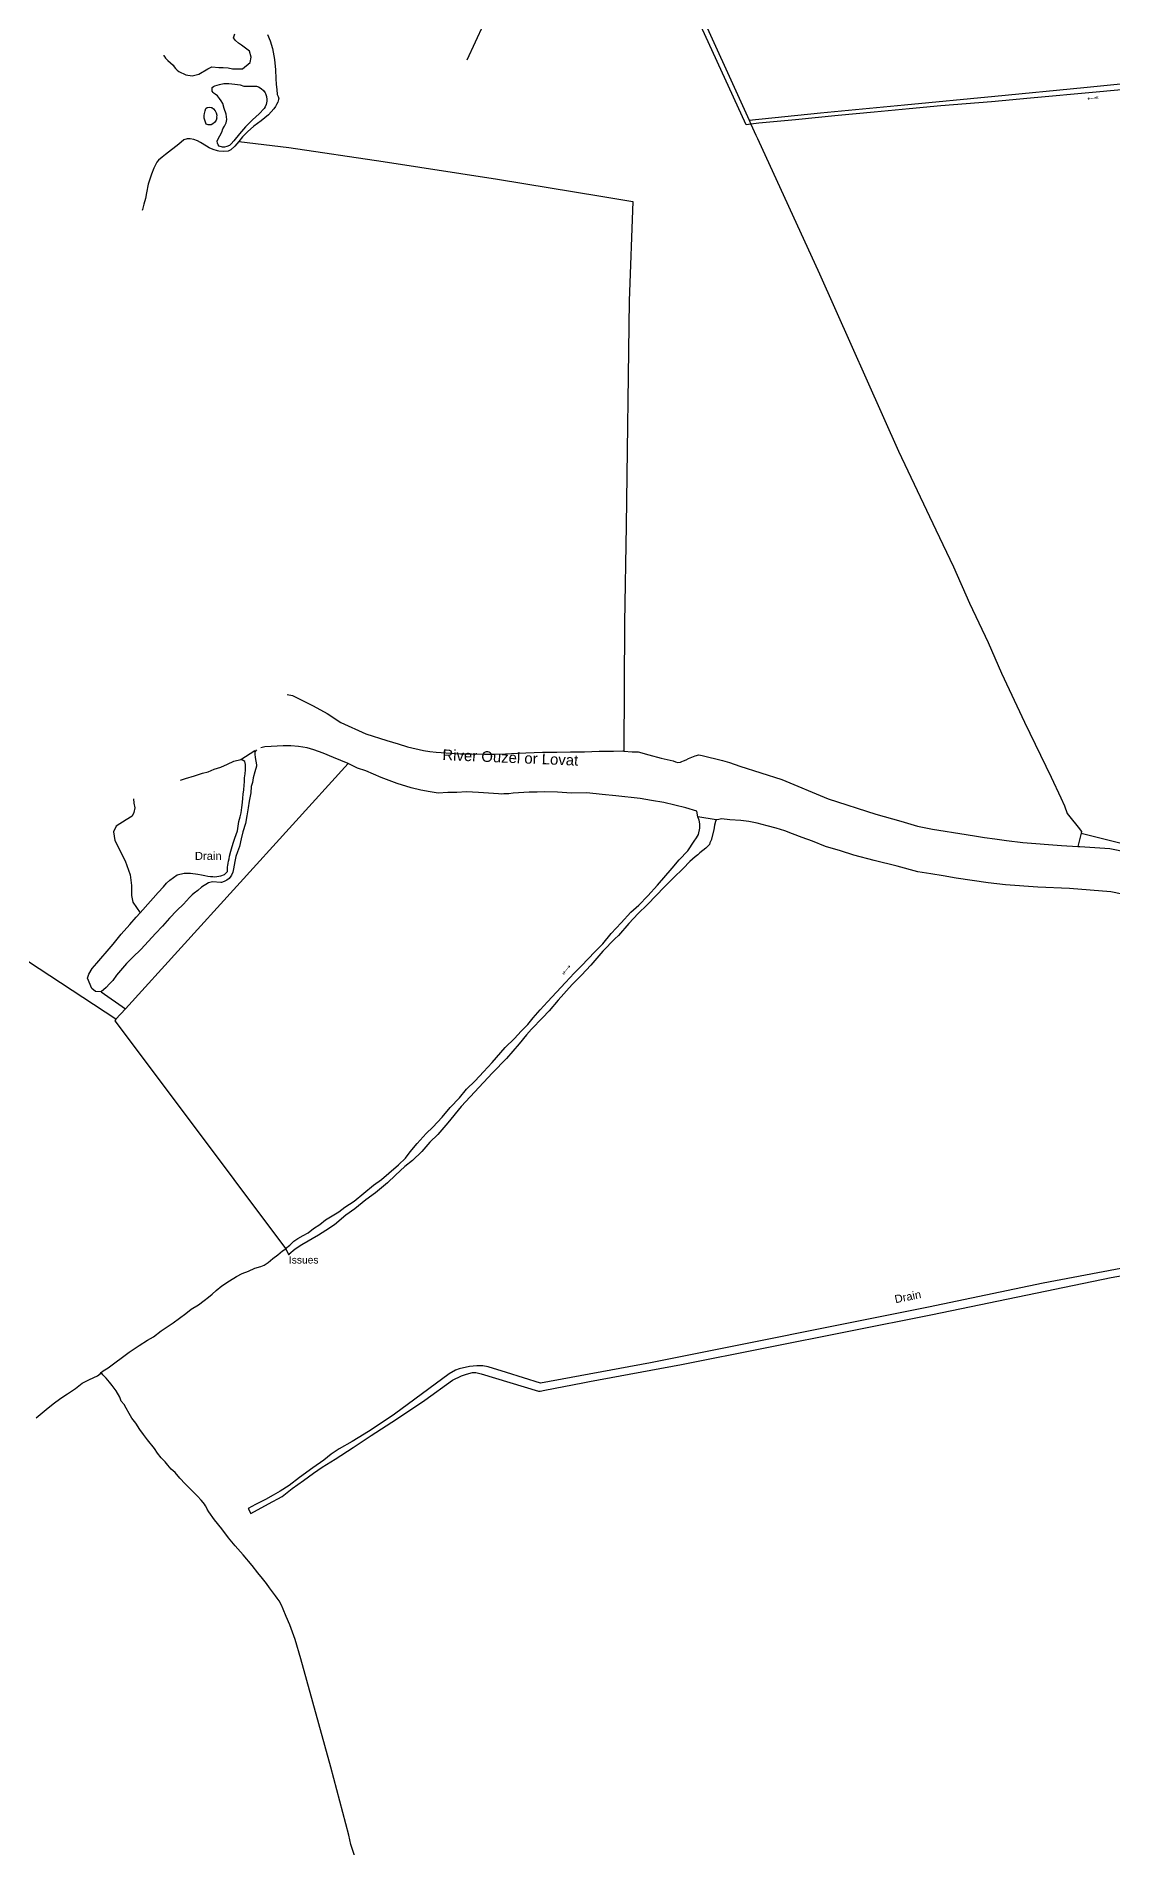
# Model space of a CAD drawing. Header units: millimetres. Extents: x 111502 to 977541, y 8702 to 1044108.
# Drawn here: x 488363 to 488767, y 241929 to 242608 of the extents above; entities that cross this region are included whole.
import ezdxf

# ---------------------------------------------------------------- set-up
doc = ezdxf.new("R2010")
doc.units = ezdxf.units.MM
doc.header["$LTSCALE"] = 0.25
doc.linetypes.add('DASHED2', pattern=[9.525, 6.35, -3.175])
doc.layers.add('E HVSS As Laid HV', color=10, linetype='Continuous')
doc.layers.add('X HVSS Site Background', color=8, linetype='Continuous')
doc.styles.add('OS Master Map$1$Standard', font='txt')

# ---------------------------------------------------------------- blocks, each defined once
blk = doc.blocks.new('OS Master Map$1$OSS17')
at = {"color": 8, "true_color": 0x707070, "const_width": 0.375, "flags": 128}
blk.add_lwpolyline([(0.188, 0), (0.181, 0.049), (0.162, 0.094), (0.133, 0.133), (0.094, 0.162), (0.049, 0.181), (0, 0.188), (-0.049, 0.181), (-0.094, 0.162), (-0.133, 0.133), (-0.162, 0.094), (-0.181, 0.049), (-0.188, 0), (-0.181, -0.049), (-0.162, -0.094), (-0.133, -0.133), (-0.094, -0.162), (-0.049, -0.181), (0, -0.188), (0.049, -0.181), (0.094, -0.162), (0.133, -0.133), (0.162, -0.094), (0.181, -0.049), (0.188, 0), (0.181, 0.049)], dxfattribs=at)
blk = doc.blocks.new('OS Master Map$1$OSS6')
at = {"color": 8, "true_color": 0x707070, "const_width": 0.174, "flags": 128}
for points in [[(0.5, 0.5), (0, 0), (0.5, -0.5)], [(0, 0), (3.438, 0)], [(3.35, 0.5), (2.85, 0), (3.35, -0.5)], [(3.938, 0.5), (3.438, 0), (3.938, -0.5)]]:
    blk.add_lwpolyline(points, dxfattribs=at)
blk = doc.blocks.new('OS MAP 060722')
at = {"layer": 'X HVSS Site Background', "flags": 128}
for points in [[(-360.42, 3482.43), (-359.42, 3480.03), (-359.42, 3480.03), (-358.52, 3477.23), (-358.52, 3477.23), (-357.82, 3473.03), (-357.82, 3473.03), (-357.42, 3469.23), (-357.42, 3469.23), (-357.32, 3465.93), (-357.32, 3465.93), (-357.22, 3463.73), (-357.22, 3463.73), (-356.92, 3461.83), (-356.92, 3461.83), (-356.82, 3459.93), (-356.82, 3459.93), (-356.42, 3459.23), (-356.42, 3459.23), (-356.22, 3458.33), (-356.22, 3458.33), (-356.32, 3458.03), (-356.32, 3458.03), (-356.52, 3457.13), (-356.52, 3457.13), (-357.02, 3456.23), (-357.02, 3456.23), (-357.42, 3455.43), (-357.42, 3455.43), (-358.02, 3454.63), (-358.02, 3454.63), (-360.02, 3452.33), (-360.02, 3452.33), (-362.82, 3450.13), (-362.82, 3450.13), (-365.52, 3448.13), (-365.52, 3448.13), (-367.92, 3445.93), (-367.92, 3445.93), (-369.82, 3444.13), (-369.82, 3444.13), (-371.22, 3442.33)], [(-242.48, 3566.15), (-258.06, 3531.43), (-258.06, 3531.43), (-276.39, 3493.01), (-276.39, 3493.01), (-285.76, 3472.77)], [(-179.25, 3448.8), (-181.12, 3448.53), (-181.12, 3448.53), (-196.62, 3482.73), (-196.62, 3482.73), (-214.02, 3520.43), (-214.02, 3520.43), (-231.42, 3558.23), (-231.42, 3558.23), (-233.03, 3559.47)], [(-215.34, 3528.18), (-185.52, 3462.73), (-185.52, 3462.73), (-179.93, 3450.31)], [(-399.42, 3474.6), (-399.32, 3474.53), (-399.32, 3474.53), (-398.62, 3473.53), (-398.62, 3473.53), (-397.82, 3472.73), (-397.82, 3472.73), (-395.82, 3470.93), (-395.82, 3470.93), (-395.42, 3470.33), (-395.42, 3470.33), (-394.92, 3469.73), (-394.92, 3469.73), (-394.32, 3469.03), (-394.32, 3469.03), (-393.62, 3468.53), (-393.62, 3468.53), (-391.02, 3467.33), (-391.02, 3467.33), (-388.72, 3466.93), (-388.72, 3466.93), (-386.12, 3467.63), (-386.12, 3467.63), (-382.82, 3469.63), (-382.82, 3469.63), (-381.32, 3470.33), (-381.32, 3470.33), (-378.72, 3470.13), (-378.72, 3470.13), (-377.02, 3470.03), (-377.02, 3470.03), (-375.22, 3469.93), (-375.22, 3469.93), (-373.52, 3469.63), (-373.52, 3469.63), (-371.62, 3469.53), (-371.62, 3469.53), (-370.52, 3469.53), (-370.52, 3469.53), (-369.82, 3469.63), (-369.82, 3469.63), (-366.92, 3471.93), (-366.92, 3471.93), (-366.52, 3473.93), (-366.52, 3473.93), (-367.12, 3476.13), (-367.12, 3476.13), (-368.22, 3476.93), (-368.22, 3476.93), (-369.22, 3477.63), (-369.22, 3477.63), (-370.22, 3478.43), (-370.22, 3478.43), (-371.32, 3479.23), (-371.32, 3479.23), (-372.42, 3480.23), (-372.42, 3480.23), (-373.12, 3481.13), (-373.12, 3481.13), (-372.62, 3482.63)], [(-376.52, 3440.23), (-377.32, 3440.23), (-377.32, 3440.23), (-378.52, 3440.63), (-378.52, 3440.63), (-378.92, 3441.03), (-378.92, 3441.03), (-379.22, 3441.73), (-379.22, 3441.73), (-379.32, 3442.43), (-379.32, 3442.43), (-379.32, 3442.63), (-379.32, 3442.63), (-378.32, 3444.43), (-378.32, 3444.43), (-377.52, 3445.83), (-377.52, 3445.83), (-377.12, 3447.13), (-377.12, 3447.13), (-376.52, 3448.03), (-376.52, 3448.03), (-375.92, 3449.33), (-375.92, 3449.33), (-375.72, 3450.53), (-375.72, 3450.53), (-375.92, 3452.53), (-375.92, 3452.53), (-376.62, 3454.73), (-376.62, 3454.73), (-377.22, 3456.53), (-377.22, 3456.53), (-377.82, 3457.63), (-377.82, 3457.63), (-378.37, 3458.43), (-378.37, 3458.43), (-379.12, 3459.43), (-379.12, 3459.43), (-380.02, 3460.03), (-380.02, 3460.03), (-380.42, 3460.33), (-380.42, 3460.33), (-380.82, 3460.73), (-380.82, 3460.73), (-381.12, 3461.23), (-381.12, 3461.23), (-381.22, 3461.83), (-381.22, 3461.83), (-381.12, 3462.53), (-381.12, 3462.53), (-380.72, 3462.93), (-380.72, 3462.93), (-380.22, 3463.23), (-380.22, 3463.23), (-378.42, 3463.73), (-378.42, 3463.73), (-376.82, 3464.03), (-376.82, 3464.03), (-374.92, 3464.03), (-374.92, 3464.03), (-372.72, 3463.83), (-372.72, 3463.83), (-370.62, 3463.53), (-370.62, 3463.53), (-369.32, 3463.13), (-369.32, 3463.13), (-368.02, 3463.03), (-368.02, 3463.03), (-367.02, 3463.13), (-367.02, 3463.13), (-364.52, 3463.13), (-364.52, 3463.13), (-363.82, 3462.83), (-363.82, 3462.83), (-362.82, 3462.23), (-362.82, 3462.23), (-361.92, 3461.43), (-361.92, 3461.43), (-361.32, 3460.53), (-361.32, 3460.53), (-361.22, 3460.33), (-361.22, 3460.33), (-360.82, 3459.23), (-360.82, 3459.23), (-360.72, 3458.03), (-360.72, 3458.03), (-360.72, 3457.43), (-360.72, 3457.43), (-360.92, 3456.23), (-360.92, 3456.23), (-361.32, 3455.33), (-361.32, 3455.33), (-361.72, 3454.73), (-361.72, 3454.73), (-363.52, 3452.73), (-363.52, 3452.73), (-366.02, 3450.43), (-366.02, 3450.43), (-368.62, 3447.83), (-368.62, 3447.83), (-370.92, 3445.23), (-370.92, 3445.23), (-373.02, 3442.63), (-373.02, 3442.63), (-374.02, 3441.43), (-374.02, 3441.43), (-374.72, 3440.83), (-374.72, 3440.83), (-375.62, 3440.43), (-375.62, 3440.43), (-376.52, 3440.23)], [(-179.93, 3450.31), (-153.22, 3453.03), (-153.22, 3453.03), (-121.72, 3456.13), (-121.72, 3456.13), (-87.92, 3459.33), (-87.92, 3459.33), (-54.52, 3462.53), (-54.52, 3462.53), (-29.49, 3465.02), (-29.49, 3465.02), (-20.28, 3465.74)], [(-20.28, 3465.74), (-20.19, 3463.62), (-20.19, 3463.62), (-49.92, 3460.83), (-49.92, 3460.83), (-74.52, 3458.63), (-74.52, 3458.63), (-89.12, 3457.23), (-89.12, 3457.23), (-108.12, 3455.73), (-108.12, 3455.73), (-120.02, 3454.53), (-120.02, 3454.53), (-133.12, 3453.33), (-133.12, 3453.33), (-146.62, 3452.03), (-146.62, 3452.03), (-162.62, 3450.43), (-162.62, 3450.43), (-176.32, 3449.23), (-176.32, 3449.23), (-179.25, 3448.8)], [(-383.52, 3454.73), (-383.02, 3455.03), (-383.02, 3455.03), (-382.22, 3455.23), (-382.22, 3455.23), (-381.52, 3455.03), (-381.52, 3455.03), (-381.32, 3455.03), (-381.32, 3455.03), (-380.62, 3454.53), (-380.62, 3454.53), (-380.02, 3453.83), (-380.02, 3453.83), (-379.72, 3453.13), (-379.72, 3453.13), (-379.42, 3452.23), (-379.42, 3452.23), (-379.52, 3451.43), (-379.52, 3451.43), (-379.47, 3451.23), (-379.47, 3451.23), (-379.72, 3450.33), (-379.72, 3450.33), (-380.22, 3449.53), (-380.22, 3449.53), (-380.32, 3449.43), (-380.32, 3449.43), (-380.92, 3448.93), (-380.92, 3448.93), (-381.52, 3448.63), (-381.52, 3448.63), (-382.12, 3448.53), (-382.12, 3448.53), (-382.72, 3448.53), (-382.72, 3448.53), (-383.42, 3448.83), (-383.42, 3448.83), (-383.82, 3449.93), (-383.82, 3449.93), (-384.12, 3451.03), (-384.12, 3451.03), (-384.12, 3452.03), (-384.12, 3452.03), (-384.02, 3452.83), (-384.02, 3452.83), (-383.82, 3453.83), (-383.82, 3453.83), (-383.52, 3454.73)], [(-179.93, 3450.31), (-179.25, 3448.8)], [(-371.22, 3442.33), (-372.72, 3440.53), (-372.72, 3440.53), (-374.22, 3439.23), (-374.22, 3439.23), (-375.22, 3438.73), (-375.22, 3438.73), (-377.02, 3438.63), (-377.02, 3438.63), (-378.72, 3438.73), (-378.72, 3438.73), (-379.22, 3438.83), (-379.22, 3438.83), (-380.82, 3439.33), (-380.82, 3439.33), (-382.32, 3439.93), (-382.32, 3439.93), (-383.32, 3440.53), (-383.32, 3440.53), (-385.51, 3441.92), (-385.51, 3441.92), (-386.64, 3442.6), (-386.64, 3442.6), (-388, 3443.05), (-388, 3443.05), (-389.35, 3443.28), (-389.35, 3443.28), (-390.48, 3443.28), (-390.48, 3443.28), (-391.73, 3442.94), (-391.73, 3442.94), (-393.65, 3441.36), (-393.65, 3441.36), (-398.62, 3437.43), (-398.62, 3437.43), (-399.92, 3436.43), (-399.92, 3436.43), (-401.22, 3435.33), (-401.22, 3435.33), (-401.92, 3434.53), (-401.92, 3434.53), (-403.02, 3432.33), (-403.02, 3432.33), (-403.92, 3430.13), (-403.92, 3430.13), (-405.12, 3426.33), (-405.12, 3426.33), (-405.72, 3423.13), (-405.72, 3423.13), (-406.12, 3420.93), (-406.12, 3420.93), (-406.82, 3418.83), (-406.82, 3418.83), (-407.32, 3416.83), (-407.32, 3416.83), (-407.46, 3416.41)], [(-179.25, 3448.8), (-177.42, 3444.73), (-177.42, 3444.73), (-176.83, 3443.45), (-176.83, 3443.45), (-153.62, 3392.73), (-153.62, 3392.73), (-123.92, 3326.23), (-123.92, 3326.23), (-117.02, 3311.53), (-117.02, 3311.53), (-110.02, 3296.83), (-110.02, 3296.83), (-103.32, 3282.93), (-103.32, 3282.93), (-97.32, 3269.33), (-97.32, 3269.33), (-90.42, 3254.53), (-90.42, 3254.53), (-85.42, 3243.03), (-85.42, 3243.03), (-76.72, 3224.73), (-76.72, 3224.73), (-66.82, 3204.03), (-66.82, 3204.03), (-63.18, 3196.29), (-63.18, 3196.29), (-61.82, 3193.33), (-61.82, 3193.33), (-60.8, 3190.48), (-60.8, 3190.48), (-59.78, 3189.19), (-59.78, 3189.19), (-56.68, 3185.39), (-56.68, 3185.39), (-55.38, 3183.69), (-55.38, 3183.69), (-55.52, 3183.12)], [(-371.22, 3442.33), (-352.38, 3440.14), (-352.38, 3440.14), (-317.07, 3434.86), (-317.07, 3434.86), (-274.19, 3428.26), (-274.19, 3428.26), (-235.51, 3421.84), (-235.51, 3421.84), (-223.54, 3419.85), (-223.54, 3419.85), (-224.86, 3382.57), (-224.86, 3382.57), (-226.02, 3298.44), (-226.02, 3298.44), (-226.68, 3261.98), (-226.68, 3261.98), (-226.9, 3213.89)], [(-353.04, 3235.03), (-351.02, 3234.73), (-351.02, 3234.73), (-343.31, 3230.84), (-343.31, 3230.84), (-338.11, 3227.89), (-338.11, 3227.89), (-332.91, 3224.6), (-332.91, 3224.6), (-323.64, 3220.3), (-323.64, 3220.3), (-315.67, 3217.82), (-315.67, 3217.82), (-311.47, 3216.55), (-311.47, 3216.55), (-307.98, 3215.51), (-307.98, 3215.51), (-302, 3214.06), (-302, 3214.06), (-299.61, 3213.76), (-299.61, 3213.76), (-297.22, 3213.48), (-297.22, 3213.48), (-288.17, 3212.88), (-288.17, 3212.88), (-286.18, 3212.84), (-286.18, 3212.84), (-283.98, 3212.79), (-283.98, 3212.79), (-279.14, 3212.69), (-279.14, 3212.69), (-275.21, 3212.72), (-275.21, 3212.72), (-271.21, 3212.88), (-271.21, 3212.88), (-266.79, 3213.05), (-266.79, 3213.05), (-257.42, 3213.43), (-257.42, 3213.43), (-252.02, 3213.43), (-252.02, 3213.43), (-246.92, 3213.63), (-246.92, 3213.63), (-241.62, 3213.63), (-241.62, 3213.63), (-236.12, 3213.83), (-236.12, 3213.83), (-230.82, 3213.83), (-230.82, 3213.83), (-227.32, 3213.93), (-227.32, 3213.93), (-226.9, 3213.89)], [(-364.6, 3214.37), (-365.12, 3213.63), (-365.12, 3213.63), (-365.22, 3212.73), (-365.22, 3212.73), (-365.02, 3211.43), (-365.02, 3211.43), (-364.82, 3210.03), (-364.82, 3210.03), (-364.52, 3208.73), (-364.52, 3208.73), (-364.52, 3208.23), (-364.52, 3208.23), (-365.22, 3206.13), (-365.22, 3206.13), (-365.82, 3203.83), (-365.82, 3203.83), (-366.02, 3202.03), (-366.02, 3202.03), (-366.52, 3200.53), (-366.52, 3200.53), (-366.72, 3198.23), (-366.72, 3198.23), (-367.32, 3195.13), (-367.32, 3195.13), (-367.62, 3192.63), (-367.62, 3192.63), (-368.12, 3189.63), (-368.12, 3189.63), (-368.72, 3186.73), (-368.72, 3186.73), (-369.62, 3183.63), (-369.62, 3183.63), (-370.32, 3180.93), (-370.32, 3180.93), (-370.92, 3178.13), (-370.92, 3178.13), (-371.72, 3176.13), (-371.72, 3176.13), (-372.32, 3174.33), (-372.32, 3174.33), (-372.72, 3172.53), (-372.72, 3172.53), (-373.12, 3169.73), (-373.12, 3169.73), (-373.42, 3168.53), (-373.42, 3168.53), (-373.92, 3167.33), (-373.92, 3167.33), (-374.12, 3167.03), (-374.12, 3167.03), (-374.82, 3166.13), (-374.82, 3166.13), (-375.72, 3165.43), (-375.72, 3165.43), (-376.72, 3164.93), (-376.72, 3164.93), (-377.72, 3164.63), (-377.72, 3164.63), (-377.92, 3164.63), (-377.92, 3164.63), (-381.02, 3164.83), (-381.02, 3164.83), (-382.52, 3164.53), (-382.52, 3164.53), (-385.12, 3162.83), (-385.12, 3162.83), (-386.52, 3161.63), (-386.52, 3161.63), (-387.92, 3160.63), (-387.92, 3160.63), (-388.72, 3159.93), (-388.72, 3159.93), (-389.62, 3159.03), (-389.62, 3159.03), (-391.92, 3156.53), (-391.92, 3156.53), (-394.42, 3154.13), (-394.42, 3154.13), (-397.12, 3151.23), (-397.12, 3151.23), (-399.72, 3148.23), (-399.72, 3148.23), (-402.42, 3145.43), (-402.42, 3145.43), (-405.02, 3142.63), (-405.02, 3142.63), (-407.92, 3139.53), (-407.92, 3139.53), (-410.92, 3136.63), (-410.92, 3136.63), (-413.32, 3134.23), (-413.32, 3134.23), (-415.52, 3131.63), (-415.52, 3131.63), (-417.02, 3129.83), (-417.02, 3129.83), (-418.42, 3127.93), (-418.42, 3127.93), (-419.62, 3126.63), (-419.62, 3126.63), (-420.92, 3125.23), (-420.92, 3125.23), (-422.82, 3123.63)], [(-370.46, 3210.75), (-365.21, 3214.12)], [(-330.22, 3209.23), (-335.72, 3211.43), (-335.72, 3211.43), (-339.52, 3213.03), (-339.52, 3213.03), (-343.02, 3214.33), (-343.02, 3214.33), (-345.52, 3215.13), (-345.52, 3215.13), (-348.82, 3215.63), (-348.82, 3215.63), (-351.72, 3215.83), (-351.72, 3215.83), (-354.52, 3215.83), (-354.52, 3215.83), (-356.82, 3215.73), (-356.82, 3215.73), (-359.02, 3215.53), (-359.02, 3215.53), (-361.42, 3215.43), (-361.42, 3215.43), (-362.96, 3215.02)], [(-226.9, 3213.89), (-223.72, 3213.63), (-223.72, 3213.63), (-221.52, 3213.53), (-221.52, 3213.53), (-217.52, 3212.43), (-217.52, 3212.43), (-212.92, 3211.23), (-212.92, 3211.23), (-208.42, 3210.23), (-208.42, 3210.23), (-207.52, 3209.83), (-207.52, 3209.83), (-206.72, 3209.63), (-206.72, 3209.63), (-205.72, 3209.73), (-205.72, 3209.73), (-205.12, 3209.93), (-205.12, 3209.93), (-204.52, 3210.23), (-204.52, 3210.23), (-203.52, 3210.53), (-203.52, 3210.53), (-202.62, 3211.03), (-202.62, 3211.03), (-200.12, 3212.03), (-200.12, 3212.03), (-198.82, 3212.43), (-198.82, 3212.43), (-197.52, 3212.23), (-197.52, 3212.23), (-189.92, 3210.33), (-189.92, 3210.33), (-187.32, 3209.53), (-187.32, 3209.53), (-183.42, 3208.23), (-183.42, 3208.23), (-167.72, 3203.23), (-167.72, 3203.23), (-150.32, 3195.97), (-150.32, 3195.97), (-132.5, 3190.2), (-132.5, 3190.2), (-123.1, 3187.56), (-123.1, 3187.56), (-116.83, 3185.75), (-116.83, 3185.75), (-111.22, 3184.59), (-111.22, 3184.59), (-98.62, 3182.63), (-98.62, 3182.63), (-94.72, 3182.03), (-94.72, 3182.03), (-91.72, 3181.43), (-91.72, 3181.43), (-87.82, 3180.93), (-87.82, 3180.93), (-83.52, 3180.33), (-83.52, 3180.33), (-77.42, 3179.63), (-77.42, 3179.63), (-62.85, 3178.48), (-62.85, 3178.48), (-56.71, 3178.14)], [(-330.22, 3209.23), (-413.69, 3117.22)], [(-408.16, 3153.2), (-407.12, 3154.33), (-407.12, 3154.33), (-405.22, 3156.43), (-405.22, 3156.43), (-403.22, 3158.73), (-403.22, 3158.73), (-401.42, 3160.83), (-401.42, 3160.83), (-399.42, 3163.03), (-399.42, 3163.03), (-398.32, 3164.33), (-398.32, 3164.33), (-397.02, 3165.43), (-397.02, 3165.43), (-394.32, 3167.53), (-394.32, 3167.53), (-391.72, 3168.13), (-391.72, 3168.13), (-389.32, 3168.13), (-389.32, 3168.13), (-386.52, 3167.73), (-386.52, 3167.73), (-385.22, 3167.43), (-385.22, 3167.43), (-383.92, 3167.23), (-383.92, 3167.23), (-382.82, 3167.03), (-382.82, 3167.03), (-381.82, 3166.83), (-381.82, 3166.83), (-380.92, 3166.83), (-380.92, 3166.83), (-380.12, 3166.73), (-380.12, 3166.73), (-377.92, 3167.13), (-377.92, 3167.13), (-376.52, 3167.63), (-376.52, 3167.63), (-375.42, 3168.73), (-375.42, 3168.73), (-375.42, 3170.43), (-375.42, 3170.43), (-375.32, 3171.03), (-375.32, 3171.03), (-375.12, 3171.83), (-375.12, 3171.83), (-375.02, 3172.63), (-375.02, 3172.63), (-374.82, 3173.43), (-374.82, 3173.43), (-374.62, 3174.43), (-374.62, 3174.43), (-374.12, 3176.33), (-374.12, 3176.33), (-373.62, 3178.13), (-373.62, 3178.13), (-373.12, 3179.73), (-373.12, 3179.73), (-372.62, 3181.23), (-372.62, 3181.23), (-372.12, 3182.63), (-372.12, 3182.63), (-371.72, 3183.93), (-371.72, 3183.93), (-371.12, 3187.53), (-371.12, 3187.53), (-370.72, 3189.23), (-370.72, 3189.23), (-370.32, 3190.73), (-370.32, 3190.73), (-370.02, 3192.73), (-370.02, 3192.73), (-369.82, 3194.63), (-369.82, 3194.63), (-369.62, 3196.23), (-369.62, 3196.23), (-369.52, 3197.73), (-369.52, 3197.73), (-369.32, 3199.33), (-369.32, 3199.33), (-369.12, 3201.03), (-369.12, 3201.03), (-369.02, 3202.33), (-369.02, 3202.33), (-369.02, 3203.83), (-369.02, 3203.83), (-368.82, 3205.33), (-368.82, 3205.33), (-368.72, 3206.83), (-368.72, 3206.83), (-368.62, 3207.83), (-368.62, 3207.83), (-368.62, 3208.83), (-368.62, 3208.83), (-368.92, 3209.93), (-368.92, 3209.93), (-369.52, 3210.33), (-369.52, 3210.33), (-370.46, 3210.75)], [(-393.09, 3203), (-391.12, 3203.63), (-391.12, 3203.63), (-387.82, 3204.53), (-387.82, 3204.53), (-384.82, 3205.63), (-384.82, 3205.63), (-382.72, 3206.13), (-382.72, 3206.13), (-380.42, 3207.03), (-380.42, 3207.03), (-377.92, 3207.83), (-377.92, 3207.83), (-375.42, 3208.93), (-375.42, 3208.93), (-373.02, 3210.13), (-373.02, 3210.13), (-370.46, 3210.75)], [(-199.12, 3189.23), (-199.52, 3191.33), (-199.52, 3191.33), (-203.62, 3192.53), (-203.62, 3192.53), (-211.92, 3194.53), (-211.92, 3194.53), (-216.52, 3195.33), (-216.52, 3195.33), (-220.82, 3196.03), (-220.82, 3196.03), (-229.92, 3197.13), (-229.92, 3197.13), (-235.02, 3197.53), (-235.02, 3197.53), (-240.82, 3198.23), (-240.82, 3198.23), (-246.52, 3198.13), (-246.52, 3198.13), (-251.82, 3198.43), (-251.82, 3198.43), (-256.62, 3198.53), (-256.62, 3198.53), (-259.42, 3198.43), (-259.42, 3198.43), (-262.32, 3198.43), (-262.32, 3198.43), (-268.42, 3198.03), (-268.42, 3198.03), (-270.02, 3197.83), (-270.02, 3197.83), (-271.82, 3197.83), (-271.82, 3197.83), (-272.82, 3197.73), (-272.82, 3197.73), (-273.82, 3197.83), (-273.82, 3197.83), (-281.42, 3198.33), (-281.42, 3198.33), (-285.92, 3198.53), (-285.92, 3198.53), (-289.52, 3198.33), (-289.52, 3198.33), (-292.82, 3198.33), (-292.82, 3198.33), (-296.52, 3198.03), (-296.52, 3198.03), (-299.52, 3198.63), (-299.52, 3198.63), (-302.92, 3199.23), (-302.92, 3199.23), (-306.62, 3200.13), (-306.62, 3200.13), (-311.82, 3201.73), (-311.82, 3201.73), (-317.82, 3203.93), (-317.82, 3203.93), (-323.62, 3206.43), (-323.62, 3206.43), (-326.71, 3207.52), (-326.71, 3207.52), (-330.22, 3209.23)], [(-410.59, 3196.02), (-410.46, 3194.4), (-410.46, 3194.4), (-410.19, 3192.55), (-410.19, 3192.55), (-410.46, 3190.9), (-410.46, 3190.9), (-411.18, 3189.44), (-411.18, 3189.44), (-413.43, 3188.05), (-413.43, 3188.05), (-417.14, 3185.74), (-417.14, 3185.74), (-418.13, 3183.56), (-418.13, 3183.56), (-417.6, 3180.38), (-417.6, 3180.38), (-413.83, 3172.77), (-413.83, 3172.77), (-411.91, 3167.42), (-411.91, 3167.42), (-411.45, 3163.45), (-411.45, 3163.45), (-411.38, 3159.68), (-411.38, 3159.68), (-410.92, 3157.23), (-410.92, 3157.23), (-408.16, 3153.2)], [(-353.74, 3027.43), (-352.12, 3028.73), (-352.12, 3028.73), (-350.62, 3030.23), (-350.62, 3030.23), (-349.02, 3031.13), (-349.02, 3031.13), (-347.02, 3032.33), (-347.02, 3032.33), (-345.22, 3033.33), (-345.22, 3033.33), (-343.22, 3034.93), (-343.22, 3034.93), (-340.82, 3036.43), (-340.82, 3036.43), (-338.72, 3038.23), (-338.72, 3038.23), (-333.72, 3041.13), (-333.72, 3041.13), (-331.42, 3042.93), (-331.42, 3042.93), (-327.92, 3045.23), (-327.92, 3045.23), (-324.32, 3048.13), (-324.32, 3048.13), (-320.72, 3051.13), (-320.72, 3051.13), (-317.72, 3053.23), (-317.72, 3053.23), (-315.02, 3055.63), (-315.02, 3055.63), (-311.32, 3058.73), (-311.32, 3058.73), (-308.72, 3061.23), (-308.72, 3061.23), (-306.92, 3063.63), (-306.92, 3063.63), (-304.32, 3066.73), (-304.32, 3066.73), (-300.92, 3070.53), (-300.92, 3070.53), (-298.42, 3072.93), (-298.42, 3072.93), (-295.02, 3076.63), (-295.02, 3076.63), (-291.92, 3080.33), (-291.92, 3080.33), (-288.42, 3083.93), (-288.42, 3083.93), (-285.82, 3087.13), (-285.82, 3087.13), (-282.62, 3090.23), (-282.62, 3090.23), (-279.52, 3093.63), (-279.52, 3093.63), (-276.22, 3097.13), (-276.22, 3097.13), (-271.42, 3102.73), (-271.42, 3102.73), (-267.92, 3106.13), (-267.92, 3106.13), (-265.32, 3108.93), (-265.32, 3108.93), (-262.92, 3111.33), (-262.92, 3111.33), (-260.92, 3113.93), (-260.92, 3113.93), (-258.22, 3116.83), (-258.22, 3116.83), (-255.52, 3119.93), (-255.52, 3119.93), (-248.82, 3127.13), (-248.82, 3127.13), (-245.52, 3130.63), (-245.52, 3130.63), (-242.82, 3133.33), (-242.82, 3133.33), (-240.22, 3136.03), (-240.22, 3136.03), (-237.82, 3138.63), (-237.82, 3138.63), (-234.72, 3141.63), (-234.72, 3141.63), (-231.62, 3145.43), (-231.62, 3145.43), (-227.92, 3149.53), (-227.92, 3149.53), (-224.22, 3153.43), (-224.22, 3153.43), (-221.22, 3156.13), (-221.22, 3156.13), (-217.92, 3159.63), (-217.92, 3159.63), (-214.32, 3163.63), (-214.32, 3163.63), (-208.82, 3169.93), (-208.82, 3169.93), (-206.12, 3173.13), (-206.12, 3173.13), (-202.92, 3176.43), (-202.92, 3176.43), (-200.52, 3180.13), (-200.52, 3180.13), (-199.62, 3181.33), (-199.62, 3181.33), (-198.92, 3182.63), (-198.92, 3182.63), (-198.42, 3185.03), (-198.42, 3185.03), (-198.42, 3186.63), (-198.42, 3186.63), (-198.72, 3187.93), (-198.72, 3187.93), (-199.12, 3189.23)], [(-192.26, 3188.13), (-192.52, 3187.43), (-192.52, 3187.43), (-192.92, 3186.13), (-192.92, 3186.13), (-193.22, 3184.33), (-193.22, 3184.33), (-194.12, 3180.53), (-194.12, 3180.53), (-194.62, 3179.43), (-194.62, 3179.43), (-194.82, 3178.83), (-194.82, 3178.83), (-196.22, 3177.43), (-196.22, 3177.43), (-198.42, 3175.73), (-198.42, 3175.73), (-199.12, 3175.03), (-199.12, 3175.03), (-200.12, 3174.23), (-200.12, 3174.23), (-202.12, 3172.53), (-202.12, 3172.53), (-204.72, 3169.83), (-204.72, 3169.83), (-208.32, 3166.33), (-208.32, 3166.33), (-211.92, 3162.73), (-211.92, 3162.73), (-214.72, 3159.83), (-214.72, 3159.83), (-218.12, 3156.23), (-218.12, 3156.23), (-221.52, 3152.93), (-221.52, 3152.93), (-225.02, 3149.23), (-225.02, 3149.23), (-228.92, 3144.73), (-228.92, 3144.73), (-230.22, 3143.53), (-230.22, 3143.53), (-234.72, 3138.93), (-234.72, 3138.93), (-235.52, 3138.03), (-235.52, 3138.03), (-239.22, 3133.63), (-239.22, 3133.63), (-242.82, 3129.83), (-242.82, 3129.83), (-246.22, 3126.43), (-246.22, 3126.43), (-251.52, 3120.53), (-251.52, 3120.53), (-254.92, 3116.53), (-254.92, 3116.53), (-257.32, 3113.93), (-257.32, 3113.93), (-261.52, 3109.63), (-261.52, 3109.63), (-263.32, 3107.53), (-263.32, 3107.53), (-266.12, 3104.13), (-266.12, 3104.13), (-270.92, 3098.63), (-270.92, 3098.63), (-276.12, 3093.23), (-276.12, 3093.23), (-287.92, 3080.63), (-287.92, 3080.63), (-292.82, 3074.53), (-292.82, 3074.53), (-296.62, 3070.13), (-296.62, 3070.13), (-299.62, 3067.23), (-299.62, 3067.23), (-302.62, 3063.83), (-302.62, 3063.83), (-306.12, 3060.43), (-306.12, 3060.43), (-308.92, 3058.13), (-308.92, 3058.13), (-312.52, 3054.93), (-312.52, 3054.93), (-315.52, 3052.03), (-315.52, 3052.03), (-320.02, 3048.23), (-320.02, 3048.23), (-323.62, 3045.73), (-323.62, 3045.73), (-327.72, 3042.33), (-327.72, 3042.33), (-331.02, 3039.93), (-331.02, 3039.93), (-335.32, 3036.33), (-335.32, 3036.33), (-338.62, 3034.13), (-338.62, 3034.13), (-341.32, 3032.43), (-341.32, 3032.43), (-347.62, 3028.83), (-347.62, 3028.83), (-350.02, 3027.13), (-350.02, 3027.13), (-352.42, 3025.23), (-352.42, 3025.23), (-353.62, 3027.26)], [(-192.26, 3188.13), (-199.12, 3189.23)], [(-40.18, 3160.29), (-44.38, 3161.09), (-44.38, 3161.09), (-59.9, 3162.34), (-59.9, 3162.34), (-71.78, 3162.86), (-71.78, 3162.86), (-83.82, 3163.73), (-83.82, 3163.73), (-90.32, 3164.53), (-90.32, 3164.53), (-102.32, 3166.23), (-102.32, 3166.23), (-107.22, 3167.13), (-107.22, 3167.13), (-111.82, 3167.83), (-111.82, 3167.83), (-116.72, 3168.63), (-116.72, 3168.63), (-124.52, 3170.73), (-124.52, 3170.73), (-133.12, 3172.83), (-133.12, 3172.83), (-140.72, 3174.83), (-140.72, 3174.83), (-145.72, 3176.43), (-145.72, 3176.43), (-151.32, 3178.13), (-151.32, 3178.13), (-156.22, 3180.13), (-156.22, 3180.13), (-160.02, 3181.53), (-160.02, 3181.53), (-163.72, 3182.83), (-163.72, 3182.83), (-166.52, 3183.93), (-166.52, 3183.93), (-169.82, 3185.03), (-169.82, 3185.03), (-173.22, 3185.83), (-173.22, 3185.83), (-176.92, 3186.83), (-176.92, 3186.83), (-180.02, 3187.43), (-180.02, 3187.43), (-183.02, 3187.83), (-183.02, 3187.83), (-187.12, 3188.13), (-187.12, 3188.13), (-190.32, 3188.43), (-190.32, 3188.43), (-191.32, 3188.23), (-191.32, 3188.23), (-192.26, 3188.13)], [(-55.52, 3183.12), (-56.71, 3178.14)], [(-56.71, 3178.14), (-56.05, 3178.11), (-56.05, 3178.11), (-44.78, 3177.32), (-44.78, 3177.32), (-37.98, 3175.99)], [(-55.52, 3183.12), (-38.08, 3178.69), (-38.08, 3178.69), (-30.08, 3176.19), (-30.08, 3176.19), (-26.48, 3175.19), (-26.48, 3175.19), (-21.98, 3173.09), (-21.98, 3173.09), (-13.38, 3169.39), (-13.38, 3169.39), (-0.68, 3163.69), (-0.68, 3163.69), (12.22, 3157.99), (12.22, 3157.99), (25.23, 3153.31), (25.23, 3153.31), (34.16, 3150.09), (34.16, 3150.09), (38.03, 3148.69), (38.03, 3148.69), (41.04, 3147.46), (41.04, 3147.46), (42.92, 3146.61)], [(-417.22, 3113.33), (-491.56, 3162.14)], [(-422.82, 3123.63), (-424.92, 3123.73), (-424.92, 3123.73), (-426.22, 3124.93), (-426.22, 3124.93), (-427.92, 3128.73), (-427.92, 3128.73), (-427.42, 3130.23), (-427.42, 3130.23), (-426.12, 3132.43), (-426.12, 3132.43), (-424.42, 3134.33), (-424.42, 3134.33), (-422.92, 3136.13), (-422.92, 3136.13), (-420.52, 3138.83), (-420.52, 3138.83), (-418.22, 3141.53), (-418.22, 3141.53), (-415.22, 3145.23), (-415.22, 3145.23), (-412.02, 3148.83), (-412.02, 3148.83), (-409.62, 3151.63), (-409.62, 3151.63), (-408.16, 3153.2)], [(-422.82, 3123.63), (-413.69, 3117.22)], [(-413.69, 3117.22), (-417.22, 3113.33)], [(-417.22, 3113.33), (-417.7, 3112.81), (-417.7, 3112.81), (-392.42, 3079.13), (-392.42, 3079.13), (-353.74, 3027.43)], [(-10.88, 3025.59), (-69.78, 3014.39), (-69.78, 3014.39), (-112.74, 3005.4), (-112.74, 3005.4), (-216.92, 2984.63), (-216.92, 2984.63), (-258.16, 2977), (-258.16, 2977), (-270.88, 2980.9), (-270.88, 2980.9), (-277.68, 2983.1), (-277.68, 2983.1), (-279.78, 2983.4), (-279.78, 2983.4), (-281.98, 2983.5), (-281.98, 2983.5), (-284.68, 2983.2), (-284.68, 2983.2), (-288.58, 2982.3), (-288.58, 2982.3), (-289.98, 2981.8), (-289.98, 2981.8), (-292.34, 2980.41), (-292.34, 2980.41), (-312.83, 2965.33), (-312.83, 2965.33), (-321.53, 2959.43), (-321.53, 2959.43), (-324.23, 2957.83), (-324.23, 2957.83), (-328.73, 2955.03), (-328.73, 2955.03), (-333.53, 2952.33), (-333.53, 2952.33), (-336.63, 2950.33), (-336.63, 2950.33), (-339.33, 2948.13), (-339.33, 2948.13), (-343.43, 2945.23), (-343.43, 2945.23), (-348.43, 2941.63), (-348.43, 2941.63), (-352.33, 2938.63), (-352.33, 2938.63), (-355.73, 2936.53), (-355.73, 2936.53), (-358.33, 2935.03), (-358.33, 2935.03), (-361.13, 2933.33), (-361.13, 2933.33), (-364.93, 2931.43), (-364.93, 2931.43), (-367.63, 2930.03), (-367.63, 2930.03), (-366.63, 2928.13), (-366.63, 2928.13), (-360.03, 2931.73), (-360.03, 2931.73), (-354.93, 2934.53), (-354.93, 2934.53), (-351.23, 2937.43), (-351.23, 2937.43), (-346.93, 2940.43), (-346.93, 2940.43), (-343.23, 2943.23), (-343.23, 2943.23), (-339.93, 2945.43), (-339.93, 2945.43), (-335.13, 2948.43), (-335.13, 2948.43), (-328.33, 2952.83), (-328.33, 2952.83), (-321.53, 2957.33), (-321.53, 2957.33), (-312.13, 2963.43), (-312.13, 2963.43), (-301.43, 2970.63), (-301.43, 2970.63), (-291.13, 2978.1), (-291.13, 2978.1), (-287.78, 2979.7), (-287.78, 2979.7), (-286.18, 2980.2), (-286.18, 2980.2), (-284.98, 2980.6), (-284.98, 2980.6), (-283.58, 2980.9), (-283.58, 2980.9), (-282.38, 2981), (-282.38, 2981), (-280.38, 2980.4), (-280.38, 2980.4), (-258.86, 2974), (-258.86, 2974), (-258.26, 2974), (-258.26, 2974), (-256.46, 2974.3), (-256.46, 2974.3), (-242.26, 2977.04), (-242.26, 2977.04), (-239.72, 2977.53), (-239.72, 2977.53), (-205.32, 2983.93), (-205.32, 2983.93), (-111.27, 3002.71), (-111.27, 3002.71), (-44.28, 3016.59), (-44.28, 3016.59), (-8.38, 3022.99)], [(-422.72, 2980.93), (-422.02, 2981.63), (-422.02, 2981.63), (-420.12, 2982.73), (-420.12, 2982.73), (-412.22, 2988.63), (-412.22, 2988.63), (-408.52, 2991.13), (-408.52, 2991.13), (-405.42, 2993.03), (-405.42, 2993.03), (-403.12, 2994.33), (-403.12, 2994.33), (-400.32, 2996.53), (-400.32, 2996.53), (-395.72, 2999.63), (-395.72, 2999.63), (-391.02, 3003.03), (-391.02, 3003.03), (-389.02, 3004.63), (-389.02, 3004.63), (-386.32, 3006.33), (-386.32, 3006.33), (-384.12, 3007.93), (-384.12, 3007.93), (-382.52, 3009.13), (-382.52, 3009.13), (-381.12, 3010.33), (-381.12, 3010.33), (-379.62, 3011.73), (-379.62, 3011.73), (-377.52, 3013.43), (-377.52, 3013.43), (-374.62, 3015.33), (-374.62, 3015.33), (-372.02, 3016.93), (-372.02, 3016.93), (-369.92, 3018.03), (-369.92, 3018.03), (-367.52, 3018.93), (-367.52, 3018.93), (-365.22, 3020.03), (-365.22, 3020.03), (-362.92, 3020.63), (-362.92, 3020.63), (-361.62, 3021.13), (-361.62, 3021.13), (-360.12, 3022.13), (-360.12, 3022.13), (-358.42, 3023.63), (-358.42, 3023.63), (-356.62, 3025.03), (-356.62, 3025.03), (-354.82, 3026.53), (-354.82, 3026.53), (-353.62, 3027.26)], [(-353.74, 3027.43), (-353.62, 3027.26)], [(-447.12, 2963.93), (-443.42, 2967.13), (-443.42, 2967.13), (-440.72, 2969.23), (-440.72, 2969.23), (-437.92, 2971.33), (-437.92, 2971.33), (-435.32, 2972.93), (-435.32, 2972.93), (-432.42, 2974.93), (-432.42, 2974.93), (-429.82, 2976.93), (-429.82, 2976.93), (-427.42, 2978.23), (-427.42, 2978.23), (-425.52, 2979.13), (-425.52, 2979.13), (-424.12, 2979.73), (-424.12, 2979.73), (-423.02, 2980.63), (-423.02, 2980.63), (-422.72, 2980.93)], [(-321.19, 2780.29), (-329.18, 2804.09), (-329.18, 2804.09), (-329.98, 2807.59), (-329.98, 2807.59), (-336.68, 2832.99), (-336.68, 2832.99), (-348, 2873.69), (-348, 2873.69), (-350.12, 2880.83), (-350.12, 2880.83), (-352.12, 2886.43), (-352.12, 2886.43), (-353.42, 2889.53), (-353.42, 2889.53), (-354.52, 2892.23), (-354.52, 2892.23), (-355.22, 2893.73), (-355.22, 2893.73), (-356.12, 2895.33), (-356.12, 2895.33), (-356.82, 2896.33), (-356.82, 2896.33), (-357.42, 2897.23), (-357.42, 2897.23), (-359.62, 2900.23), (-359.62, 2900.23), (-360.82, 2901.93), (-360.82, 2901.93), (-362.32, 2903.73), (-362.32, 2903.73), (-364.02, 2905.93), (-364.02, 2905.93), (-366.22, 2908.63), (-366.22, 2908.63), (-369.52, 2912.63), (-369.52, 2912.63), (-372.52, 2916.03), (-372.52, 2916.03), (-375.02, 2919.03), (-375.02, 2919.03), (-377.52, 2922.33), (-377.52, 2922.33), (-380.32, 2925.73), (-380.32, 2925.73), (-382.42, 2928.73), (-382.42, 2928.73), (-383.02, 2929.73), (-383.02, 2929.73), (-383.22, 2930.13), (-383.22, 2930.13), (-383.72, 2931.03), (-383.72, 2931.03), (-384.02, 2931.63), (-384.02, 2931.63), (-384.52, 2932.23), (-384.52, 2932.23), (-385.32, 2933.13), (-385.32, 2933.13), (-386.72, 2934.63), (-386.72, 2934.63), (-391.32, 2939.23), (-391.32, 2939.23), (-393.32, 2941.33), (-393.32, 2941.33), (-395.02, 2943.53), (-395.02, 2943.53), (-396.52, 2944.73), (-396.52, 2944.73), (-397.82, 2946.23), (-397.82, 2946.23), (-398.82, 2947.43), (-398.82, 2947.43), (-400.22, 2949.03), (-400.22, 2949.03), (-401.62, 2950.73), (-401.62, 2950.73), (-402.82, 2952.53), (-402.82, 2952.53), (-405.42, 2955.73), (-405.42, 2955.73), (-406.92, 2957.73), (-406.92, 2957.73), (-408.22, 2959.63), (-408.22, 2959.63), (-409.72, 2961.93), (-409.72, 2961.93), (-411.22, 2963.83), (-411.22, 2963.83), (-412.22, 2965.53), (-412.22, 2965.53), (-413.42, 2967.63), (-413.42, 2967.63), (-414.12, 2968.93), (-414.12, 2968.93), (-415.22, 2970.23), (-415.22, 2970.23), (-415.82, 2971.73), (-415.82, 2971.73), (-417.12, 2974.03), (-417.12, 2974.03), (-418.62, 2976.03), (-418.62, 2976.03), (-419.62, 2977.33), (-419.62, 2977.33), (-420.92, 2978.83), (-420.92, 2978.83), (-422.12, 2980.13), (-422.12, 2980.13), (-422.72, 2980.93)]]:
    blk.add_lwpolyline(points, dxfattribs=at)
at = {"layer": 'X HVSS Site Background'}
for p, rotation in [((-53.02, 3458.33), 7), ((-247.22, 3133.33), 230.7)]:
    blk.add_blockref('OS Master Map$1$OSS6', p, dxfattribs=dict(at, rotation=rotation))
blk.add_blockref('OS Master Map$1$OSS17', (-352.42, 3025.23), dxfattribs=at)
at = {"layer": 'X HVSS Site Background', "attachment_point": 7, "style": 'OS Master Map$1$Standard'}
for s, insert, char_height, rotation in [('{\\farial|b0|i0|c0|p34;River Ouzel or Lovat}', (-294.96, 3210.46), 4, 357.6), ('{\\farial|b0|i0|c0|p34;Drain}', (-125.08, 3006.87), 3, 11.5)]:
    blk.add_mtext(s, dxfattribs=dict(at, insert=insert, char_height=char_height, rotation=rotation))
at = {"layer": 'X HVSS Site Background', "style": 'OS Master Map$1$Standard'}
for s, insert, char_height, attachment_point in [('{\\farial|b0|i0|c0|p34;Drain}', (-377.62, 3173.03), 3, 9), ('{\\farial|b0|i0|c0|p34;Issues}', (-352.42, 3024.55), 2.75, 1)]:
    blk.add_mtext(s, dxfattribs=dict(at, insert=insert, char_height=char_height, attachment_point=attachment_point))

msp = doc.modelspace()

# ---------------------------------------------------------------- linework, layer by layer
at = {"lineweight": 0}
msp.add_circle((488727.82, 239008.33), 11388.42, dxfattribs=at)

# ---------------------------------------------------------------- block references
at = {"layer": 'E HVSS As Laid HV', "linetype": 'DASHED2', "lineweight": 0}
msp.add_blockref('OS MAP 060722', (488810.58, 239126.31), dxfattribs=at)
at = {"layer": 'X HVSS Site Background', "lineweight": 0}
for p, rotation in [((488757.56, 242584.64), 7), ((488563.36, 242259.64), 230.7)]:
    msp.add_blockref('OS Master Map$1$OSS6', p, dxfattribs=dict(at, rotation=rotation))
msp.add_blockref('OS Master Map$1$OSS17', (488458.16, 242151.54), dxfattribs=at)

doc.saveas('drawing.dxf')
